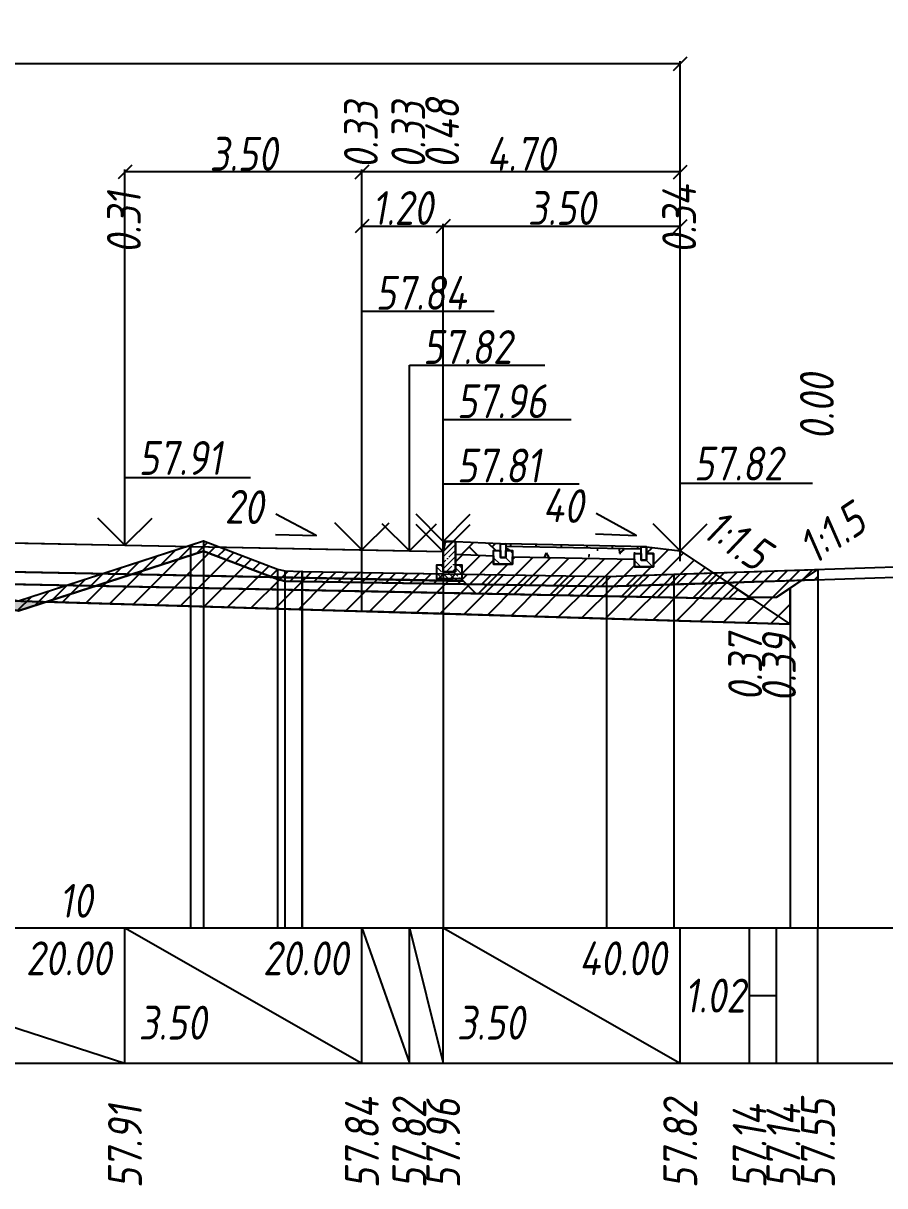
# Model space of a CAD drawing. Extents: x -717 to 1451, y -133302 to 233.
# Drawn here: x 224.4 to 288, y -74580 to -74494.2 of the extents above; entities that cross this region are included whole.
import ezdxf
from ezdxf.enums import TextEntityAlignment as Align

# ---------------------------------------------------------------- set-up
doc = ezdxf.new("R2010")
doc.units = 0
for name, color, linetype in [('КОД_399', 252, 'Continuous'), ('Код_514', 1, 'Continuous'), ('Контур_0', 7, 'Continuous'), ('Контур_2660', 7, 'Continuous'), ('Контур_2665', 7, 'Continuous'), ('Контур_400', 7, 'Continuous'), ('Контур_508', 7, 'Continuous'), ('Контур_512', 7, 'Continuous'), ('Контур_513', 7, 'Continuous'), ('Красный поперечник', 1, 'Continuous'), ('Объём_2501', 7, 'Continuous'), ('Объём_2650', 7, 'Continuous'), ('Объём_2660', 7, 'Continuous'), ('Объём_2661', 7, 'Continuous'), ('Объём_2662', 7, 'Continuous'), ('Объём_2663', 7, 'Continuous'), ('Объём_2664', 7, 'Continuous'), ('Объём_2665', 7, 'Continuous'), ('Объём_2666', 7, 'Continuous'), ('Объём_2667', 7, 'Continuous'), ('Объём_2668', 7, 'Continuous'), ('Объём_2669', 7, 'Continuous'), ('Объём_2675', 7, 'Continuous'), ('Откосы', 7, 'Continuous'), ('Отметки покрытия', 7, 'Continuous'), ('Рабочие отметки', 7, 'Continuous'), ('Слои выравнивания', 7, 'Continuous'), ('Таблица', 7, 'Continuous'), ('Уклоны проезжей части', 7, 'Continuous'), ('Черный поперечник', 3, 'Continuous')]:
    doc.layers.add(name, color=color, linetype=linetype)
for name, color, linetype, true_color in [('Контур_2540', 2, 'Continuous', 0xffff00), ('Контур_2562', 3, 'Continuous', 0x00ff00), ('Контур_2570', 7, 'Continuous', 0x80ff00), ('Контур_2736', 4, 'Continuous', 0x00ffff), ('Контур_2737', 4, 'Continuous', 0x00ffff), ('Контур_2738', 4, 'Continuous', 0x00ffff), ('Контур_2739', 4, 'Continuous', 0x00ffff), ('Контур_2741', 4, 'Continuous', 0x00ffff), ('Контур_2742', 4, 'Continuous', 0x00ffff), ('Контур_2743', 4, 'Continuous', 0x00ffff), ('Контур_2744', 7, 'Continuous', 0xa4ffff), ('Контур_2745', 7, 'Continuous', 0xa4ffff), ('Контур_2747', 4, 'Continuous', 0x00ffff), ('Контур_2748', 4, 'Continuous', 0x00ffff), ('Контур_2749', 4, 'Continuous', 0x00ffff), ('Контур_2750', 4, 'Continuous', 0x00ffff), ('Контур_2751', 4, 'Continuous', 0x00ffff), ('Контур_2752', 4, 'Continuous', 0x00ffff), ('Контур_402', 7, 'Continuous', 0xff6464), ('Контур_703', 4, 'Continuous', 0x00ffff), ('Контур_705', 4, 'Continuous', 0x00ffff), ('Контур_707', 4, 'Continuous', 0x00ffff), ('Контур_720', 131, 'Continuous', 0xaaffff), ('Объём_2500', 7, 'Continuous', 0xc0c0c0), ('Объём_2520', 7, 'Continuous', 0x80ffff), ('Объём_2540', 2, 'Continuous', 0xffff00), ('Объём_2562', 3, 'Continuous', 0x00ff00), ('Объём_2563', 7, 'Continuous', 0xff8000), ('Объём_2570', 7, 'Continuous', 0x80ff00), ('Объём_2600', 7, 'Continuous', 0x808000), ('Объём_2746', 2, 'Continuous', 0xffff00)]:
    doc.layers.add(name, color=color, linetype=linetype, true_color=true_color)
doc.styles.get("Standard").update_dxf_attribs({"font": 'txt', "height": 2.5})
doc.styles.add('М', font='romand.shx', dxfattribs={"width": 0.8, "oblique": 10, "height": 2.5})
doc.dimstyles.get("Standard").update_dxf_attribs({"dimtxt": 0.18, "dimasz": 0.18, "dimexe": 0.18, "dimexo": 0.0625, "dimgap": 0.09, "dimtad": 0, "dimtih": 1, "dimtoh": 1, "dimdec": 4, "dimzin": 0, "dimdsep": 46, "dimtxsty": 'Standard', "dimcen": 0.09, "dimadec": 0, "dimazin": 0, "dimtfac": 1, "dimtdec": 4, "dimtofl": 0, "dimtmove": 0, "dimatfit": 3, "dimfxl": 1, "dimtolj": 1, "dimtzin": 0, "dimarcsym": 0})

# ---------------------------------------------------------------- blocks, each defined once
blk = doc.blocks.new('_Oblique')
at = {"color": 0, "linetype": 'ByBlock', "lineweight": -2}
blk.add_line((-0.5, -0.5), (0.5, 0.5), dxfattribs=at)
blk = doc.blocks.new('*D3506')
at = {"color": 0, "lineweight": -2, "transparency": 16777216}
for p, q in [((255.382, -74533.217), (255.382, -74509.015)), ((255.382, -74509.195), (272.882, -74509.195)), ((272.882, -74533.167), (272.882, -74509.015))]:
    blk.add_line(p, q, dxfattribs=at)
at = {"layer": 'Defpoints', "color": 0, "transparency": 16777216}
for p in [(272.882, -74509.195), (255.382, -74533.28), (272.882, -74533.23)]:
    blk.add_point(p, dxfattribs=at)
at = {"color": 0, "lineweight": -2, "transparency": 16777216, "rotation": 180}
blk.add_blockref('_Oblique', (255.382, -74509.195), dxfattribs=at)
at = {"color": 0, "lineweight": -2, "transparency": 16777216}
blk.add_blockref('_Oblique', (272.882, -74509.195), dxfattribs=at)
at = {"color": 0, "transparency": 16777216, "insert": (264.132, -74507.855), "char_height": 2.5, "width": 9.58333, "attachment_point": 5, "style": 'М'}
blk.add_mtext('\\A1;3.50', dxfattribs=at)
blk = doc.blocks.new('*D3508')
at = {"color": 0, "lineweight": -2, "transparency": 16777216}
for p, q in [((249.382, -74533.097), (249.382, -74509.015)), ((249.382, -74509.195), (255.382, -74509.195)), ((255.382, -74533.217), (255.382, -74509.015))]:
    blk.add_line(p, q, dxfattribs=at)
at = {"layer": 'Defpoints', "color": 0, "transparency": 16777216}
for p in [(255.382, -74509.195), (249.382, -74533.16), (255.382, -74533.28)]:
    blk.add_point(p, dxfattribs=at)
at = {"color": 0, "lineweight": -2, "transparency": 16777216, "rotation": 180}
blk.add_blockref('_Oblique', (249.382, -74509.195), dxfattribs=at)
at = {"color": 0, "lineweight": -2, "transparency": 16777216}
blk.add_blockref('_Oblique', (255.382, -74509.195), dxfattribs=at)
at = {"color": 0, "transparency": 16777216, "insert": (252.382, -74507.855), "char_height": 2.5, "width": 8.75, "attachment_point": 5, "style": 'М'}
blk.add_mtext('\\A1;1.20', dxfattribs=at)
blk = doc.blocks.new('*D3510')
at = {"color": 0, "lineweight": -2, "transparency": 16777216}
for p, q in [((231.882, -74532.747), (231.882, -74505.015)), ((249.382, -74533.097), (249.382, -74505.015)), ((249.382, -74505.195), (231.882, -74505.195))]:
    blk.add_line(p, q, dxfattribs=at)
at = {"layer": 'Defpoints', "color": 0, "transparency": 16777216}
for p in [(231.882, -74505.195), (231.882, -74532.81), (249.382, -74533.16)]:
    blk.add_point(p, dxfattribs=at)
at = {"color": 0, "lineweight": -2, "transparency": 16777216, "rotation": 180}
blk.add_blockref('_Oblique', (231.882, -74505.195), dxfattribs=at)
at = {"color": 0, "lineweight": -2, "transparency": 16777216}
blk.add_blockref('_Oblique', (249.382, -74505.195), dxfattribs=at)
at = {"color": 0, "transparency": 16777216, "insert": (240.632, -74503.855), "char_height": 2.5, "width": 9.58333, "attachment_point": 5, "style": 'М'}
blk.add_mtext('\\A1;3.50', dxfattribs=at)
blk = doc.blocks.new('*D3511')
at = {"color": 0, "lineweight": -2, "transparency": 16777216}
for p, q in [((249.382, -74533.097), (249.382, -74505.015)), ((272.882, -74533.917), (272.882, -74505.015)), ((272.882, -74505.195), (249.382, -74505.195))]:
    blk.add_line(p, q, dxfattribs=at)
at = {"layer": 'Defpoints', "color": 0, "transparency": 16777216}
for p in [(249.382, -74505.195), (249.382, -74533.16), (272.882, -74533.98)]:
    blk.add_point(p, dxfattribs=at)
at = {"color": 0, "lineweight": -2, "transparency": 16777216, "rotation": 180}
blk.add_blockref('_Oblique', (249.382, -74505.195), dxfattribs=at)
at = {"color": 0, "lineweight": -2, "transparency": 16777216}
blk.add_blockref('_Oblique', (272.882, -74505.195), dxfattribs=at)
at = {"color": 0, "transparency": 16777216, "insert": (261.132, -74503.855), "char_height": 2.5, "width": 9.58333, "attachment_point": 5, "style": 'М'}
blk.add_mtext('\\A1;4.70', dxfattribs=at)
blk = doc.blocks.new('*D3513')
at = {"color": 0, "lineweight": -2, "transparency": 16777216}
for p, q in [((115.382, -74534.197), (115.382, -74497.015)), ((115.382, -74497.195), (272.882, -74497.195)), ((272.882, -74533.917), (272.882, -74497.015))]:
    blk.add_line(p, q, dxfattribs=at)
at = {"layer": 'Defpoints', "color": 0, "transparency": 16777216}
for p in [(272.882, -74497.195), (115.382, -74534.26), (272.882, -74533.98)]:
    blk.add_point(p, dxfattribs=at)
at = {"color": 0, "lineweight": -2, "transparency": 16777216, "rotation": 180}
blk.add_blockref('_Oblique', (115.382, -74497.195), dxfattribs=at)
at = {"color": 0, "lineweight": -2, "transparency": 16777216}
blk.add_blockref('_Oblique', (272.882, -74497.195), dxfattribs=at)
at = {"color": 0, "transparency": 16777216, "insert": (194.132, -74495.855), "char_height": 2.5, "width": 11.25, "attachment_point": 5, "style": 'М'}
blk.add_mtext('\\A1;31.50', dxfattribs=at)
blk = doc.blocks.new('БР100.30.18')
at = {"linetype": 'Continuous', "lineweight": 13}
h = blk.add_hatch(dxfattribs=at)
h.set_pattern_fill('ANSI35', scale=5)
h.set_pattern_definition([(45, (-1504.996, -4799.2297), (-0.88388348, 0.88388348), []), (45, (-1504.1121, -4799.2297), (-0.88388348, 0.88388348), [1.5625, -0.3125, 0, -0.3125])])
h.paths.add_polyline_path([(0.3, 3.47), (1.8, 3.47), (1.8, -1.03), (0, -1.03), (0, 1.97)])
h = blk.add_hatch(dxfattribs=at)
h.set_pattern_fill('ANSI35', scale=5, angle=90)
h.set_pattern_definition([(135, (-1504.996, -4800.7297), (-0.88388348, -0.88388348), []), (135, (-1504.996, -4799.8458), (-0.88388348, -0.88388348), [1.5625, -0.3125, 0, -0.3125])])
h.paths.add_polyline_path([(-1, -0.03), (0, -0.03), (0, -1.03), (1.8, -1.03), (1.8, -0.03), (2.8, -0.03), (2.8, -2.03), (-1, -2.03)])
at = {"color": 7, "lineweight": 30}
blk.add_lwpolyline([(1.8, -1.03), (0, -1.03), (0, 1.97), (0.3, 3.47), (1.8, 3.47)], close=True, dxfattribs=at)
at = {"linetype": 'Continuous'}
blk.add_lwpolyline([(0, -0.03), (-1, -0.03), (-1, -2.03), (2.8, -2.03), (2.8, -0.03), (1.8, -0.03)], dxfattribs=at)

msp = doc.modelspace()

# ---------------------------------------------------------------- hatches: boundary and pattern name
at = {"linetype": 'Continuous'}
h = msp.add_hatch(dxfattribs=at)
h.set_pattern_fill('AR-HBONE', color=253, scale=0.3)
h.set_pattern_definition([(45, (-39.6897, -80338.5015), (0, 1.69705627), [3.6, -1.2]), (135, (-38.8411, -80337.653), (1e-16, 1.69705627), [3.6, -1.2])])
h.paths.add_polyline_path([(260.003, -74532.652), (260.003, -74533.652), (260.003, -74533.652)])
h.paths.add_polyline_path([(256.283, -74532.503), (259.603, -74532.652), (259.603, -74533.152), (259.103, -74533.152), (259.103, -74533.531), (256.282, -74533.404)])
at = {"linetype": 'Continuous', "lineweight": 13}
h = msp.add_hatch(dxfattribs=at)
h.set_pattern_fill('ANSI35', scale=5, angle=90)
h.set_pattern_definition([(135, (-1608.0804, -8805.024), (-0.883883476, -0.883883476), []), (135, (-1608.0804, -8804.1401), (-0.883883476, -0.883883476), [1.5625, -0.3125, 0, -0.3125])])
h.paths.add_polyline_path([(259.103, -74533.152), (259.603, -74533.152), (259.603, -74533.652), (260.003, -74533.652), (260.003, -74533.152), (260.503, -74533.152), (260.503, -74534.152), (259.103, -74534.152)])
at = {"linetype": 'Continuous'}
h = msp.add_hatch(dxfattribs=at)
h.set_pattern_fill('ANSI31', color=256, scale=15, angle=45, style=0)
h.set_pattern_definition([(90, (-1652.1259, -79486.283), (-1.875, 3e-16), [])])
h.paths.add_polyline_path([(269.999, -74532.858), (260.003, -74532.652), (260.003, -74532.852), (269.999, -74533.05)])
at = {"linetype": 'Continuous', "lineweight": 13}
h = msp.add_hatch(dxfattribs=at)
h.set_pattern_fill('ANSI35', scale=5, angle=90)
h.set_pattern_definition([(135, (-1597.6849, -8805.23), (-0.883883476, -0.883883476), []), (135, (-1597.6849, -8804.3462), (-0.883883476, -0.883883476), [1.5625, -0.3125, 0, -0.3125])])
h.paths.add_polyline_path([(269.499, -74533.358), (269.999, -74533.358), (269.999, -74533.858), (270.399, -74533.858), (270.399, -74533.358), (270.899, -74533.358), (270.899, -74534.358), (269.499, -74534.358)])
at = {"layer": 'КОД_399'}
h = msp.add_hatch(dxfattribs=at)
h.set_pattern_fill('AR-CONC', scale=0.7, angle=45, style=0)
h.set_pattern_definition([(95, (-1652.208, -79486.372), (3.860864, 3.2396496), [0.525, -5.775]), (40, (-1652.208, -79486.372), (-4.409945, 3.036377), [0.42, -4.62]), (145.45144, (-1651.886, -79486.102), (-0.549081, 6.2760265), [0.4461813, -4.907995]), (91.1842, (-1653.198, -79485.382), (6.101854, 4.4632964), [0.7875, -8.6625]), (141.63564, (-1652.689, -79485.01), (-0.1953, 9.447982), [0.669272, -7.361996]), (36.18416, (-1653.198, -79485.382), (-0.1953, 9.447982), [0.63, -6.93]), (66, (-1652.4553, -79485.1348), (4.947401, 0.9616773), [0.525, -5.775]), (11, (-1652.4553, -79485.135), (-2.38496, 4.793659), [0.42, -4.62]), (116.45144, (-1652.043, -79485.0546), (2.562441, 5.7553363), [0.4461813, -4.907995]), (82.5, (-1652.2078, -79486.3722), (-1.5875523, 1.7079287), [0, -4.564, 0, -4.69, 0, -4.6375]), (52.5, (-1652.2078, -79486.3722), (-0.6501106, 3.2543661), [0, -2.674, 0, -4.459, 0, -1.7675]), (12.5, (-1653.3116, -79487.476), (2.7539272, 2.5306453), [0, -1.75, 0, -5.46, 0, -7.245]), (2.5, (-1653.8066, -79487.971), (2.3911299, 3.3821186), [0, -2.275, 0, -3.626, 0, -5.145])])
h.paths.add_polyline_path([(269.499, -74533.358), (269.999, -74533.358), (269.999, -74533.05), (260.003, -74532.852), (260.003, -74533.152), (260.503, -74533.152), (260.503, -74533.612), (269.499, -74533.79)])
at = {"layer": 'Объём_2563'}
h = msp.add_hatch(dxfattribs=at)
h.set_pattern_fill('ANSI31', color=256, scale=0.3)
h.paths.add_polyline_path([(130.464, -74536.596), (110.047, -74537.004), (115.382, -74533.447), (117.865, -74533.138), (117.865, -74533.638), (117.365, -74533.638), (117.365, -74534.638), (118.765, -74534.638), (118.765, -74534.071), (127.761, -74533.892), (127.761, -74534.432), (129.161, -74534.432), (129.161, -74533.811), (131.982, -74533.684), (131.983, -74534.498), (131.483, -74534.498), (131.484, -74535.498), (132.882, -74535.497), (132.882, -74535.647), (131.382, -74535.677)])
h.paths.add_polyline_path([(257.8, -74536.316), (256.882, -74535.397), (255.382, -74535.367), (255.382, -74535.217), (256.78, -74535.218), (256.781, -74534.218), (256.281, -74534.218), (256.282, -74533.404), (259.103, -74533.531), (259.103, -74534.152), (260.503, -74534.152), (260.503, -74533.612), (269.499, -74533.791), (269.499, -74534.358), (270.899, -74534.358), (270.899, -74533.358), (270.399, -74533.358), (270.399, -74532.858), (272.882, -74533.167), (278.217, -74536.724)])
at = {"layer": 'Объём_2570'}
h = msp.add_hatch(dxfattribs=at)
h.set_pattern_fill('ANSI31', color=256, scale=0.2)
h.paths.add_polyline_path([(123.837, -74537.593), (121.059, -74538.428), (113.62, -74541.22), (109.814, -74541.404), (106.897, -74541.058), (105, -74541.119), (105, -74540.369), (106.897, -74540.308), (109.814, -74540.654), (113.62, -74540.47), (121.059, -74537.678), (123.837, -74536.843)])
h.paths.add_polyline_path([(283.051, -74535.295), (267.435, -74535.809), (244.972, -74535.437), (244.964, -74535.424), (244.946, -74535.439), (243.683, -74535.404), (243.147, -74535.257), (237.686, -74533.185), (224.03, -74537.596), (223.528, -74537.508), (216.927, -74536.464), (216.927, -74535.714), (223.528, -74536.758), (224.03, -74536.846), (237.686, -74532.435), (243.147, -74534.507), (243.683, -74534.654), (244.946, -74534.689), (244.964, -74534.674), (244.972, -74534.687), (267.435, -74535.059), (283.051, -74534.545)])
at = {"layer": 'Объём_2600'}
h = msp.add_hatch(dxfattribs=at)
h.set_pattern_fill('ANSI31', color=6, scale=0.4)
h.paths.add_polyline_path([(125.31, -74536.633), (140.356, -74534.961), (140.356, -74538.006), (120.607, -74538.598), (121.059, -74538.428), (123.837, -74537.593), (123.837, -74536.843)])
h.paths.add_polyline_path([(216.927, -74536.464), (218.425, -74536.701), (201.132, -74536.182), (201.132, -74534.649), (207.195, -74534.782), (216.927, -74535.714)])
h.paths.add_polyline_path([(243.147, -74535.257), (243.683, -74535.404), (244.946, -74535.439), (244.964, -74535.424), (244.972, -74535.437), (267.435, -74535.809), (281.867, -74535.335), (280.999, -74535.914), (280.999, -74538.578), (226.087, -74536.931), (237.686, -74533.185)])
h = msp.add_hatch(dxfattribs=at)
h.set_pattern_fill('HONEY', color=5, scale=0.3)
h.paths.add_polyline_path([(113.62, -74541.22), (109.814, -74541.404), (106.897, -74541.058), (105, -74541.119), (105, -74540.369), (107.046, -74539.005), (120.607, -74538.598)])
h.paths.add_polyline_path([(223.528, -74537.508), (218.425, -74536.701), (226.087, -74536.931), (224.03, -74537.596)])

# ---------------------------------------------------------------- linework, layer by layer
for points in [[(259.603, -74532.652), (256.283, -74532.503), (256.282, -74533.404), (259.103, -74533.531), (259.103, -74533.152), (259.603, -74533.152), (259.603, -74532.652)], [(260.003, -74533.152), (260.503, -74533.152), (260.503, -74534.152), (259.103, -74534.152), (259.103, -74533.152), (259.603, -74533.152), (259.603, -74533.652), (260.003, -74533.652), (260.003, -74533.152)], [(259.603, -74532.652), (260.003, -74532.652), (260.003, -74533.652), (259.603, -74533.652), (259.603, -74532.652)], [(270.399, -74532.858), (260.003, -74532.652)], [(269.999, -74533.05), (260.003, -74532.852)], [(270.399, -74533.358), (270.899, -74533.358), (270.899, -74534.358), (269.499, -74534.358), (269.499, -74533.358), (269.999, -74533.358), (269.999, -74533.858), (270.399, -74533.858), (270.399, -74533.358)], [(269.999, -74532.858), (270.399, -74532.858), (270.399, -74533.858), (269.999, -74533.858), (269.999, -74532.858)], [(260.503, -74533.612), (269.499, -74533.791)]]:
    msp.add_lwpolyline(points)
at = {"layer": 'Код_514'}
for p, q in [((201.132, -74561), (231.882, -74571)), ((231.882, -74571), (231.882, -74561)), ((231.882, -74561), (249.382, -74571)), ((249.382, -74571), (249.382, -74561)), ((249.382, -74561), (252.882, -74571)), ((252.882, -74571), (252.882, -74561)), ((252.882, -74561), (255.382, -74571)), ((255.382, -74571), (255.382, -74561)), ((255.382, -74571), (255.382, -74561)), ((255.382, -74561), (272.882, -74571)), ((272.882, -74571), (272.882, -74561)), ((278, -74571), (278, -74561)), ((280, -74571), (280, -74561)), ((283.051, -74571), (283.051, -74561)), ((278, -74566), (280, -74566))]:
    msp.add_line(p, q, dxfattribs=at)
at = {"layer": 'Контур_0', "color": 250, "flags": 128}
for points in [[(231.882, -74532.747), (255.382, -74533.217), (255.382, -74535.367), (201.132, -74534.282), (201.132, -74532.132), (231.882, -74532.747), (231.882, -74532.747)], [(231.882, -74534.897), (256.882, -74535.397), (257.8, -74536.316), (201.132, -74535.182), (201.132, -74534.282), (231.882, -74534.897), (231.882, -74534.897)]]:
    msp.add_lwpolyline(points, dxfattribs=at)
at = {"layer": 'Контур_0', "flags": 128}
for points in [[(272.882, -74533.167), (272.882, -74533.167), (272.882, -74533.167), (272.882, -74533.167), (272.882, -74533.167), (272.882, -74533.167), (272.882, -74533.167), (272.882, -74533.167), (272.882, -74533.167), (272.882, -74533.167), (272.882, -74533.167), (272.882, -74533.167), (272.882, -74533.167), (272.882, -74533.167), (272.882, -74533.167), (278, -74536.579)], [(272.882, -74533.167), (272.882, -74533.167), (272.882, -74533.167), (272.882, -74533.167), (272.882, -74533.167), (272.882, -74533.167), (272.882, -74533.167), (272.882, -74533.167), (272.882, -74533.167), (272.882, -74533.167), (272.882, -74533.167), (272.882, -74533.167), (272.882, -74533.167), (272.882, -74533.167), (272.882, -74533.167), (278, -74536.579), (280, -74536.579), (283.051, -74534.545), (283.051, -74534.545), (283.051, -74534.545), (283.051, -74534.545), (283.051, -74534.545), (283.051, -74534.545), (283.051, -74534.545), (283.051, -74534.545), (283.051, -74534.545), (283.051, -74534.545), (283.051, -74534.545), (283.051, -74534.545), (283.051, -74534.545)], [(255.382, -74535.367), (256.882, -74535.397), (257.8, -74536.316), (278.217, -74536.724)]]:
    msp.add_lwpolyline(points, dxfattribs=at)
at = {"layer": 'Контур_2540', "color": 250, "flags": 128}
msp.add_lwpolyline([(201.132, -74536.182), (201.132, -74535.182), (278.217, -74536.724), (280.999, -74538.578), (201.132, -74536.182), (201.132, -74536.182)], dxfattribs=at)
at = {"layer": 'Контур_2562', "flags": 128}
msp.add_lwpolyline([(272.882, -74533.167), (272.882, -74533.167), (272.882, -74533.167), (272.882, -74533.167), (272.882, -74533.167)], dxfattribs=at)
at = {"layer": 'Контур_2570', "flags": 128}
msp.add_lwpolyline([(176.859, -74534.116), (201.132, -74534.649), (207.195, -74534.782), (208.095, -74534.865), (216.927, -74535.714), (216.927, -74536.464), (223.528, -74537.508), (224.03, -74537.596), (236.711, -74533.497), (237.686, -74533.185), (243.147, -74535.257), (243.683, -74535.404), (244.946, -74535.439), (244.964, -74535.424), (244.972, -74535.437), (267.435, -74535.809), (272.41, -74535.65), (308.051, -74534.462)], dxfattribs=at)
at = {"layer": 'Контур_2660', "flags": 128}
msp.add_lwpolyline([(201.132, -74536.182), (280.999, -74538.578)], dxfattribs=at)
at = {"layer": 'Контур_2665', "flags": 128}
msp.add_lwpolyline([(272.882, -74533.167), (272.882, -74533.167)], dxfattribs=at)
at = {"layer": 'Контур_2736', "flags": 128}
msp.add_lwpolyline([(272.882, -74533.167), (272.882, -74533.167)], dxfattribs=at)
at = {"layer": 'Контур_2737', "flags": 128}
msp.add_lwpolyline([(272.882, -74533.167), (272.882, -74533.167)], dxfattribs=at)
at = {"layer": 'Контур_2738', "flags": 128}
msp.add_lwpolyline([(272.882, -74533.167), (272.882, -74533.167)], dxfattribs=at)
at = {"layer": 'Контур_2739', "flags": 128}
msp.add_lwpolyline([(272.882, -74533.167), (272.882, -74533.167)], dxfattribs=at)
at = {"layer": 'Контур_2741', "flags": 128}
msp.add_lwpolyline([(283.051, -74534.545), (283.051, -74534.545)], dxfattribs=at)
at = {"layer": 'Контур_2742', "flags": 128}
msp.add_lwpolyline([(283.051, -74534.545), (283.051, -74534.545)], dxfattribs=at)
at = {"layer": 'Контур_2743', "flags": 128}
msp.add_lwpolyline([(283.051, -74534.545), (283.051, -74534.545)], dxfattribs=at)
at = {"layer": 'Контур_2744', "flags": 128}
msp.add_lwpolyline([(283.051, -74534.545), (283.051, -74534.545)], dxfattribs=at)
msp.add_lwpolyline([(283.051, -74534.545), (283.051, -74534.545)], dxfattribs=at)
msp.add_lwpolyline([(283.051, -74534.545), (283.051, -74534.545)], dxfattribs=at)
msp.add_lwpolyline([(283.051, -74534.545), (283.051, -74534.545)], dxfattribs=at)
msp.add_lwpolyline([(283.051, -74534.545), (283.051, -74534.545)], dxfattribs=at)
msp.add_lwpolyline([(283.051, -74534.545), (283.051, -74534.545)], dxfattribs=at)
at = {"layer": 'Контур_2745', "flags": 128}
msp.add_lwpolyline([(272.882, -74533.167), (272.882, -74533.167)], dxfattribs=at)
msp.add_lwpolyline([(272.882, -74533.167), (272.882, -74533.167)], dxfattribs=at)
msp.add_lwpolyline([(272.882, -74533.167), (272.882, -74533.167)], dxfattribs=at)
msp.add_lwpolyline([(272.882, -74533.167), (272.882, -74533.167)], dxfattribs=at)
msp.add_lwpolyline([(272.882, -74533.167), (272.882, -74533.167)], dxfattribs=at)
msp.add_lwpolyline([(272.882, -74533.167), (272.882, -74533.167)], dxfattribs=at)
at = {"layer": 'Контур_2747', "flags": 128}
msp.add_lwpolyline([(272.882, -74533.167), (272.882, -74533.167)], dxfattribs=at)
at = {"layer": 'Контур_2748', "flags": 128}
msp.add_lwpolyline([(272.882, -74533.167), (272.882, -74533.167)], dxfattribs=at)
at = {"layer": 'Контур_2749', "flags": 128}
msp.add_lwpolyline([(272.882, -74533.167), (272.882, -74533.167)], dxfattribs=at)
at = {"layer": 'Контур_2750', "flags": 128}
msp.add_lwpolyline([(283.051, -74534.545), (283.051, -74534.545)], dxfattribs=at)
at = {"layer": 'Контур_2751', "flags": 128}
msp.add_lwpolyline([(283.051, -74534.545), (283.051, -74534.545)], dxfattribs=at)
at = {"layer": 'Контур_2752', "flags": 128}
msp.add_lwpolyline([(283.051, -74534.545), (283.051, -74534.545)], dxfattribs=at)
at = {"layer": 'Контур_400', "color": 250, "flags": 128}
msp.add_lwpolyline([(201.132, -74532.132), (231.882, -74532.747), (249.382, -74533.097), (249.382, -74533.097), (249.382, -74533.097), (249.382, -74533.097), (252.882, -74533.167), (252.882, -74533.167), (255.382, -74533.217)], dxfattribs=at)
at = {"layer": 'Контур_402', "flags": 128}
msp.add_lwpolyline([(107.046, -74539.005), (140.356, -74538.006), (140.356, -74535.498), (192.384, -74534.457), (192.384, -74534.507), (193.575, -74534.483), (193.575, -74534.533), (194.767, -74534.51), (201.132, -74534.649), (201.132, -74536.182), (280.999, -74538.578)], dxfattribs=at)
at = {"layer": 'Контур_508', "flags": 128}
msp.add_lwpolyline([(105, -74540.369), (107.046, -74539.005), (140.356, -74538.006), (140.356, -74535.498), (192.384, -74534.457), (192.384, -74534.507), (193.575, -74534.483), (193.575, -74534.533), (194.767, -74534.51), (201.132, -74534.649), (201.132, -74536.182), (280.999, -74538.578), (280.999, -74535.914), (283.051, -74534.545)], dxfattribs=at)
at = {"layer": 'Контур_512', "flags": 128}
msp.add_lwpolyline([(201.132, -74536.182), (280.999, -74538.578), (280.999, -74535.914), (283.051, -74534.545)], dxfattribs=at)
at = {"layer": 'Контур_513', "flags": 128}
msp.add_lwpolyline([(105, -74540.369), (107.046, -74539.005), (140.356, -74538.006), (140.356, -74535.498), (192.384, -74534.457), (192.384, -74534.507), (193.575, -74534.483), (193.575, -74534.533), (194.767, -74534.51), (201.132, -74534.649), (201.132, -74536.182), (280.999, -74538.578), (280.999, -74535.914), (283.051, -74534.545)], dxfattribs=at)
at = {"layer": 'Контур_703', "flags": 128}
for points in [[(272.882, -74533.167), (272.882, -74533.167)], [(272.882, -74533.167), (278, -74536.579)]]:
    msp.add_lwpolyline(points, dxfattribs=at)
at = {"layer": 'Контур_705', "flags": 128}
msp.add_lwpolyline([(272.882, -74533.167), (272.882, -74533.167)], dxfattribs=at)
at = {"layer": 'Контур_707', "flags": 128}
msp.add_lwpolyline([(280, -74536.579), (283.051, -74534.545)], dxfattribs=at)
at = {"layer": 'Контур_720', "flags": 128}
msp.add_lwpolyline([(278, -74536.579), (280, -74536.579)], dxfattribs=at)
at = {"layer": 'Красный поперечник', "color": 250}
msp.add_line((201.132, -74532.132), (231.882, -74532.747), dxfattribs=at)
at = {"layer": 'Красный поперечник'}
for p, q in [((231.882, -74532.747), (249.382, -74533.097)), ((249.382, -74533.097), (252.882, -74533.167)), ((252.882, -74533.167), (255.382, -74533.217)), ((272.882, -74533.167), (278, -74536.579)), ((280, -74536.579), (283.051, -74534.545)), ((283.051, -74534.545), (283.051, -74561)), ((280.999, -74535.914), (280.999, -74561)), ((278, -74536.579), (280, -74536.579)), ((280.999, -74538.578), (280.999, -74561))]:
    msp.add_line(p, q, dxfattribs=at)
at = {"layer": 'Объём_2500', "color": 250, "flags": 128}
msp.add_lwpolyline([(231.882, -74532.747), (255.382, -74533.217), (255.382, -74535.367), (201.132, -74534.282), (201.132, -74532.132), (231.882, -74532.747), (231.882, -74532.747)], dxfattribs=at)
at = {"layer": 'Объём_2500', "flags": 128}
msp.add_lwpolyline([(249.382, -74533.097), (255.382, -74533.217), (255.382, -74535.367), (249.382, -74535.247), (249.382, -74533.097)], dxfattribs=at)
at = {"layer": 'Объём_2501', "color": 250, "flags": 128}
msp.add_lwpolyline([(201.132, -74532.132), (231.882, -74532.747), (249.382, -74533.097), (249.382, -74533.097), (249.382, -74533.097), (249.382, -74533.097), (252.882, -74533.167), (252.882, -74533.167), (255.382, -74533.217)], dxfattribs=at)
at = {"layer": 'Объём_2501', "flags": 128}
msp.add_lwpolyline([(249.382, -74533.097), (252.882, -74533.167), (252.882, -74533.167), (255.382, -74533.217)], dxfattribs=at)
at = {"layer": 'Объём_2520', "color": 250, "flags": 128}
msp.add_lwpolyline([(231.882, -74534.897), (256.882, -74535.397), (257.8, -74536.316), (201.132, -74535.182), (201.132, -74534.282), (231.882, -74534.897), (231.882, -74534.897)], dxfattribs=at)
at = {"layer": 'Объём_2520', "flags": 128}
msp.add_lwpolyline([(249.382, -74535.247), (256.882, -74535.397), (257.8, -74536.316), (249.382, -74536.147), (249.382, -74535.247)], dxfattribs=at)
at = {"layer": 'Объём_2540', "color": 250, "flags": 128}
msp.add_lwpolyline([(201.132, -74536.182), (201.132, -74535.182), (278.217, -74536.724), (280.999, -74538.578), (201.132, -74536.182), (201.132, -74536.182)], dxfattribs=at)
at = {"layer": 'Объём_2540', "flags": 128}
msp.add_lwpolyline([(249.382, -74536.147), (278.217, -74536.724), (280.999, -74538.578), (249.382, -74537.63), (249.382, -74536.147)], dxfattribs=at)
at = {"layer": 'Объём_2562', "flags": 128}
msp.add_lwpolyline([(272.882, -74533.167), (272.882, -74533.167), (272.882, -74533.167), (272.882, -74533.167), (272.882, -74533.167)], dxfattribs=at)
msp.add_lwpolyline([(272.882, -74533.167), (272.882, -74533.167), (272.882, -74533.167), (272.882, -74533.167), (272.882, -74533.167)], dxfattribs=at)
at = {"layer": 'Объём_2563', "flags": 128}
msp.add_lwpolyline([(257.8, -74536.316), (256.882, -74535.397), (255.382, -74535.367), (255.382, -74535.217), (256.78, -74535.218), (256.781, -74534.218), (256.281, -74534.218), (256.282, -74533.404), (259.103, -74533.531), (259.103, -74534.152), (260.503, -74534.152), (260.503, -74533.612), (269.499, -74533.791), (269.499, -74534.358), (270.899, -74534.358), (270.899, -74533.358), (270.399, -74533.358), (270.399, -74532.858), (272.882, -74533.167), (278.217, -74536.724), (257.8, -74536.316), (257.8, -74536.316)], dxfattribs=at)
at = {"layer": 'Объём_2570', "flags": 128}
for points in [[(283.051, -74535.295), (267.435, -74535.809), (244.972, -74535.437), (244.964, -74535.424), (244.946, -74535.439), (243.683, -74535.404), (243.147, -74535.257), (237.686, -74533.185), (224.03, -74537.596), (223.528, -74537.508), (216.927, -74536.464), (216.927, -74535.714), (223.528, -74536.758), (224.03, -74536.846), (237.686, -74532.435), (243.147, -74534.507), (243.683, -74534.654), (244.946, -74534.689), (244.964, -74534.674), (244.972, -74534.687), (267.435, -74535.059), (283.051, -74534.545), (283.051, -74535.295), (283.051, -74535.295)], [(249.382, -74534.76), (267.435, -74535.059), (283.051, -74534.545), (283.051, -74535.295), (283.051, -74535.295), (283.051, -74535.295), (267.435, -74535.809), (249.382, -74535.51), (249.382, -74534.76)]]:
    msp.add_lwpolyline(points, dxfattribs=at)
at = {"layer": 'Объём_2600', "flags": 128}
msp.add_lwpolyline([(281.867, -74535.335), (283.051, -74534.545), (283.051, -74535.295), (281.867, -74535.335), (281.867, -74535.335)], dxfattribs=at)
msp.add_lwpolyline([(281.867, -74535.335), (283.051, -74534.545), (283.051, -74535.295), (281.867, -74535.335), (281.867, -74535.335)], dxfattribs=at)
at = {"layer": 'Объём_2600', "color": 5, "flags": 128}
msp.add_lwpolyline([(223.528, -74537.508), (218.425, -74536.701), (226.087, -74536.931), (224.03, -74537.596), (223.528, -74537.508), (223.528, -74537.508)], dxfattribs=at)
at = {"layer": 'Объём_2650', "color": 6, "flags": 128}
msp.add_lwpolyline([(243.147, -74535.257), (243.683, -74535.404), (244.946, -74535.439), (244.964, -74535.424), (244.972, -74535.437), (267.435, -74535.809), (281.867, -74535.335), (280.999, -74535.914), (280.999, -74538.578), (226.087, -74536.931), (237.686, -74533.185), (243.147, -74535.257), (243.147, -74535.257)], dxfattribs=at)
at = {"layer": 'Объём_2650', "flags": 128}
msp.add_lwpolyline([(249.382, -74535.51), (267.435, -74535.809), (281.867, -74535.335), (280.999, -74535.914), (280.999, -74538.578), (249.382, -74537.63), (249.382, -74535.51)], dxfattribs=at)
at = {"layer": 'Объём_2660', "flags": 128}
for points in [[(201.132, -74536.182), (280.999, -74538.578)], [(249.382, -74537.63), (280.999, -74538.578)]]:
    msp.add_lwpolyline(points, dxfattribs=at)
at = {"layer": 'Объём_2661', "flags": 128}
msp.add_lwpolyline([(272.882, -74533.167), (278, -74536.579)], dxfattribs=at)
msp.add_lwpolyline([(272.882, -74533.167), (278, -74536.579)], dxfattribs=at)
at = {"layer": 'Объём_2662', "flags": 128}
msp.add_lwpolyline([(280, -74536.579), (283.051, -74534.545)], dxfattribs=at)
msp.add_lwpolyline([(280, -74536.579), (283.051, -74534.545)], dxfattribs=at)
at = {"layer": 'Объём_2663', "flags": 128}
msp.add_lwpolyline([(278, -74536.579), (280, -74536.579)], dxfattribs=at)
msp.add_lwpolyline([(278, -74536.579), (280, -74536.579)], dxfattribs=at)
at = {"layer": 'Объём_2664', "flags": 128}
msp.add_lwpolyline([(278, -74536.579), (280, -74536.579)], dxfattribs=at)
msp.add_lwpolyline([(278, -74536.579), (280, -74536.579)], dxfattribs=at)
at = {"layer": 'Объём_2665', "flags": 128}
msp.add_lwpolyline([(272.882, -74533.167), (272.882, -74533.167)], dxfattribs=at)
msp.add_lwpolyline([(272.882, -74533.167), (272.882, -74533.167)], dxfattribs=at)
at = {"layer": 'Объём_2666', "flags": 128}
msp.add_lwpolyline([(272.882, -74533.167), (272.882, -74533.167)], dxfattribs=at)
msp.add_lwpolyline([(272.882, -74533.167), (272.882, -74533.167)], dxfattribs=at)
at = {"layer": 'Объём_2667', "flags": 128}
for points in [[(272.882, -74533.167), (272.882, -74533.167)], [(272.882, -74533.167), (272.882, -74533.167)], [(283.051, -74534.545), (283.051, -74534.545)], [(283.051, -74534.545), (283.051, -74534.545)]]:
    msp.add_lwpolyline(points, dxfattribs=at)
at = {"layer": 'Объём_2668', "flags": 128}
for points in [[(272.882, -74533.167), (272.882, -74533.167)], [(272.882, -74533.167), (272.882, -74533.167)], [(283.051, -74534.545), (283.051, -74534.545)], [(283.051, -74534.545), (283.051, -74534.545)]]:
    msp.add_lwpolyline(points, dxfattribs=at)
at = {"layer": 'Объём_2669', "flags": 128}
for points in [[(272.882, -74533.167), (272.882, -74533.167)], [(272.882, -74533.167), (272.882, -74533.167)], [(283.051, -74534.545), (283.051, -74534.545)], [(283.051, -74534.545), (283.051, -74534.545)]]:
    msp.add_lwpolyline(points, dxfattribs=at)
at = {"layer": 'Объём_2675', "flags": 128}
for points in [[(272.882, -74533.167), (272.882, -74533.167)], [(272.882, -74533.167), (272.882, -74533.167)], [(272.882, -74533.167), (272.882, -74533.167)], [(272.882, -74533.167), (272.882, -74533.167)], [(272.882, -74533.167), (272.882, -74533.167)], [(272.882, -74533.167), (272.882, -74533.167)], [(272.882, -74533.167), (272.882, -74533.167)], [(272.882, -74533.167), (272.882, -74533.167)], [(272.882, -74533.167), (272.882, -74533.167)], [(272.882, -74533.167), (272.882, -74533.167)], [(272.882, -74533.167), (272.882, -74533.167)], [(272.882, -74533.167), (272.882, -74533.167)], [(283.051, -74534.545), (283.051, -74534.545)], [(283.051, -74534.545), (283.051, -74534.545)], [(283.051, -74534.545), (283.051, -74534.545)], [(283.051, -74534.545), (283.051, -74534.545)], [(283.051, -74534.545), (283.051, -74534.545)], [(283.051, -74534.545), (283.051, -74534.545)], [(283.051, -74534.545), (283.051, -74534.545)], [(283.051, -74534.545), (283.051, -74534.545)], [(283.051, -74534.545), (283.051, -74534.545)], [(283.051, -74534.545), (283.051, -74534.545)], [(283.051, -74534.545), (283.051, -74534.545)], [(283.051, -74534.545), (283.051, -74534.545)]]:
    msp.add_lwpolyline(points, dxfattribs=at)
at = {"layer": 'Объём_2746', "flags": 128}
for points in [[(243.147, -74535.257), (243.683, -74535.404), (244.946, -74535.439), (244.964, -74535.424), (244.972, -74535.437), (267.435, -74535.809), (276.407, -74535.517), (278, -74536.579), (280, -74536.579), (280.999, -74535.914), (280.999, -74538.578), (226.087, -74536.931), (237.686, -74533.185), (243.147, -74535.257), (243.147, -74535.257)], [(249.382, -74535.51), (267.435, -74535.809), (276.407, -74535.517), (278, -74536.579), (280, -74536.579), (280.999, -74535.914), (280.999, -74538.578), (249.382, -74537.63), (249.382, -74535.51)]]:
    msp.add_lwpolyline(points, dxfattribs=at)
at = {"layer": 'Откосы', "color": 1, "flags": 128}
for points in [[(243.002, -74531.969), (246.001, -74532.029), (243.032, -74530.47)], [(266.62, -74531.916), (269.618, -74532.036), (266.68, -74530.417)]]:
    msp.add_lwpolyline(points, dxfattribs=at)
at = {"layer": 'Отметки покрытия', "color": 1}
for p, q in [((249.382, -74533.097), (249.382, -74515.467)), ((249.382, -74515.467), (259.145, -74515.467)), ((252.882, -74533.167), (252.882, -74519.467)), ((252.882, -74519.467), (262.873, -74519.467)), ((255.382, -74532.467), (255.382, -74523.467)), ((255.382, -74523.467), (264.831, -74523.467)), ((231.882, -74532.747), (231.882, -74527.747)), ((231.882, -74527.747), (241.163, -74527.747)), ((255.382, -74533.217), (255.382, -74528.217)), ((255.382, -74528.217), (265.431, -74528.217)), ((272.882, -74533.167), (272.882, -74528.167)), ((272.882, -74528.167), (282.659, -74528.167)), ((231.882, -74532.747), (229.882, -74530.747)), ((231.882, -74532.747), (233.882, -74530.747)), ((255.382, -74532.467), (253.382, -74530.467)), ((255.382, -74532.467), (257.382, -74530.467)), ((249.382, -74533.097), (247.382, -74531.097)), ((249.382, -74533.097), (251.382, -74531.097)), ((252.882, -74533.167), (250.882, -74531.167)), ((252.882, -74533.167), (254.882, -74531.167)), ((255.382, -74533.217), (253.382, -74531.217)), ((255.382, -74533.217), (257.382, -74531.217)), ((272.882, -74533.167), (270.882, -74531.167)), ((272.882, -74533.167), (274.882, -74531.167))]:
    msp.add_line(p, q, dxfattribs=at)
at = {"layer": 'Слои выравнивания'}
msp.add_line((255.382, -74533.217), (255.382, -74561), dxfattribs=at)
at = {"layer": 'Таблица'}
for p, q in [((80, -74561), (308.051, -74561)), ((80, -74571), (308.051, -74571))]:
    msp.add_line(p, q, dxfattribs=at)
at = {"layer": 'Уклоны проезжей части', "color": 1, "flags": 128}
for points in [[(243.002, -74531.969), (246.001, -74532.029), (243.032, -74530.47)], [(266.62, -74531.916), (269.618, -74532.036), (266.68, -74530.417)]]:
    msp.add_lwpolyline(points, dxfattribs=at)
at = {"layer": 'Черный поперечник', "color": 7}
for p, q in [((237.686, -74532.435), (237.686, -74561)), ((236.711, -74532.747), (236.711, -74561)), ((243.147, -74534.507), (243.147, -74561)), ((243.683, -74534.654), (243.683, -74561)), ((244.946, -74534.689), (244.946, -74561)), ((244.964, -74534.674), (244.964, -74561)), ((244.972, -74534.687), (244.972, -74561)), ((267.435, -74535.059), (267.435, -74561)), ((272.41, -74534.9), (272.41, -74561))]:
    msp.add_line(p, q, dxfattribs=at)
at = {"layer": 'Черный поперечник', "flags": 128}
msp.add_lwpolyline([(176.859, -74534.116), (201.132, -74534.649), (207.195, -74534.782), (208.095, -74534.865), (216.927, -74535.714), (223.528, -74536.758), (224.03, -74536.846), (236.711, -74532.747), (237.686, -74532.435), (243.147, -74534.507), (243.683, -74534.654), (244.946, -74534.689), (244.964, -74534.674), (244.972, -74534.687), (267.435, -74535.059), (272.41, -74534.9), (308.051, -74533.712)], dxfattribs=at)

# ---------------------------------------------------------------- block references
at = {"lineweight": 18, "xscale": 0.5, "yscale": 0.5, "zscale": 0.5, "rotation": 359.9444632229611}
msp.add_blockref('БР100.30.18', (255.381, -74534.201), dxfattribs=at)

# ---------------------------------------------------------------- texts
at = {"layer": 'Код_514', "style": 'М', "oblique": 10, "width": 0.8}
for s, p in [('20.00', (230.882, -74562)), ('20.00', (248.382, -74562)), ('40.00', (271.882, -74562))]:
    msp.add_text(s, height=2.5, dxfattribs=at).set_placement(p, align=Align.TOP_RIGHT)
msp.add_text('1.02', height=2.5, dxfattribs=at).set_placement((275.441, -74566), align=Align.MIDDLE_CENTER)
for p in [(232.882, -74570), (256.382, -74570)]:
    msp.add_text('3.50', height=2.5, dxfattribs=at).set_placement(p, align=Align.BOTTOM_LEFT)
for s, p in [('57.84', (249.382, -74580.242)), ('57.82', (252.882, -74580.242)), ('57.96', (255.382, -74580.242)), ('57.82', (272.882, -74580.242)), ('57.55', (283.051, -74580.242)), ('57.91', (231.882, -74580.242)), ('57.14', (278, -74580.242)), ('57.14', (280.5, -74580.242))]:
    msp.add_text(s, height=2.5, rotation=90, dxfattribs=at).set_placement(p, align=Align.MIDDLE_LEFT)
at = {"layer": 'Откосы', "color": 1, "style": 'М', "oblique": 10, "width": 0.8}
for s, rotation, p in [('20', 358.85423, (240.652, -74531.922)), ('40', 357.70938, (264.172, -74531.818)), ('1:1.5', 33.69007, (285.221, -74533.509)), ('1:1.5', 326.30994, (275.996, -74534.041))]:
    msp.add_text(s, height=2.5, rotation=rotation, dxfattribs=at).set_placement(p, align=Align.BOTTOM_CENTER)
at = {"layer": 'Отметки покрытия', "color": 1, "style": 'М', "oblique": 10, "width": 0.8}
for s, p in [('57.84', (250.382, -74516.119)), ('57.82', (253.882, -74520.119)), ('57.96', (256.382, -74524.119)), ('57.91', (232.882, -74528.309)), ('57.81', (256.382, -74528.869)), ('57.82', (273.882, -74528.722))]:
    msp.add_text(s, height=2.5, dxfattribs=at).set_placement(p, align=Align.BOTTOM_LEFT)
at = {"layer": 'Рабочие отметки', "color": 1, "style": 'М', "oblique": 10, "width": 0.8}
for s, p in [('0.33', (249.304, -74504.952)), ('0.33', (252.804, -74504.952)), ('0.48', (255.304, -74504.952)), ('0.31', (231.804, -74511.217)), ('0.34', (272.804, -74511.217)), ('0.00', (282.973, -74524.976))]:
    msp.add_text(s, height=2.5, rotation=90, dxfattribs=at).set_placement(p, align=Align.MIDDLE_LEFT)
for s, p in [('0.37', (277.672, -74539.286)), ('0.39', (280.172, -74539.286))]:
    msp.add_text(s, height=2.5, rotation=90, dxfattribs=at).set_placement(p, align=Align.MIDDLE_RIGHT)
at = {"layer": 'Слои выравнивания', "style": 'М', "oblique": 10, "width": 0.8}
msp.add_text('10', height=2.5, dxfattribs=at).set_placement((228.257, -74561), align=Align.BOTTOM_CENTER)
at = {"layer": 'Уклоны проезжей части', "color": 1, "style": 'М', "oblique": 10, "width": 0.8}
for s, rotation, p in [('20', 358.85423, (240.652, -74531.922)), ('40', 357.70938, (264.172, -74531.818)), ('1:1.5', 33.69007, (285.221, -74533.509)), ('1:1.5', 326.30994, (275.996, -74534.041))]:
    msp.add_text(s, height=2.5, rotation=rotation, dxfattribs=at).set_placement(p, align=Align.BOTTOM_CENTER)

# ---------------------------------------------------------------- dimensions: what is measured, and where the dimension line sits
at = {"color": 5}
for base, p1, p2, picture, middle in [((272.882, -74497.195), (115.382, -74534.26), (272.882, -74533.98), '*D3513', (194.132, -74495.855)), ((272.882, -74509.195), (255.382, -74533.28), (272.882, -74533.23), '*D3506', (264.132, -74507.855))]:
    dim = msp.add_linear_dim(base=base, p1=p1, p2=p2, angle=180, dimstyle='Standard', override={"dimtxt": 2.5, "dimasz": 1, "dimtad": 1, "dimdec": 2, "dimlfac": 0.2, "dimtxsty": 'М', "dimblk1": 'Oblique', "dimblk2": 'Oblique', "dimsah": 1}, dxfattribs=at)
    dim.commit()
    dim.dimension.update_dxf_attribs({"geometry": picture, "text_midpoint": middle})
for base, p1, p2, picture, middle in [((231.882, -74505.195), (249.382, -74533.16), (231.882, -74532.81), '*D3510', (240.632, -74503.855)), ((249.382, -74505.195), (272.882, -74533.98), (249.382, -74533.16), '*D3511', (261.132, -74503.855))]:
    dim = msp.add_linear_dim(base=base, p1=p1, p2=p2, dimstyle='Standard', override={"dimtxt": 2.5, "dimasz": 1, "dimtad": 1, "dimdec": 2, "dimlfac": 0.2, "dimtxsty": 'М', "dimblk1": 'Oblique', "dimblk2": 'Oblique', "dimsah": 1}, dxfattribs=at)
    dim.commit()
    dim.dimension.update_dxf_attribs({"geometry": picture, "text_midpoint": middle})
dim = msp.add_linear_dim(base=(255.382, -74509.195), p1=(249.382, -74533.16), p2=(255.382, -74533.28), angle=180, dimstyle='Standard', override={"dimtxt": 2.5, "dimasz": 1, "dimtad": 1, "dimdec": 2, "dimlfac": 0.2, "dimtxsty": 'М', "dimblk1": 'Oblique', "dimblk2": 'Oblique', "dimsah": 1}, dxfattribs=at)
dim.commit()
dim.dimension.update_dxf_attribs({"geometry": '*D3508', "text_midpoint": (252.382, -74509.195), "dimtype": 160})

doc.saveas('drawing.dxf')
